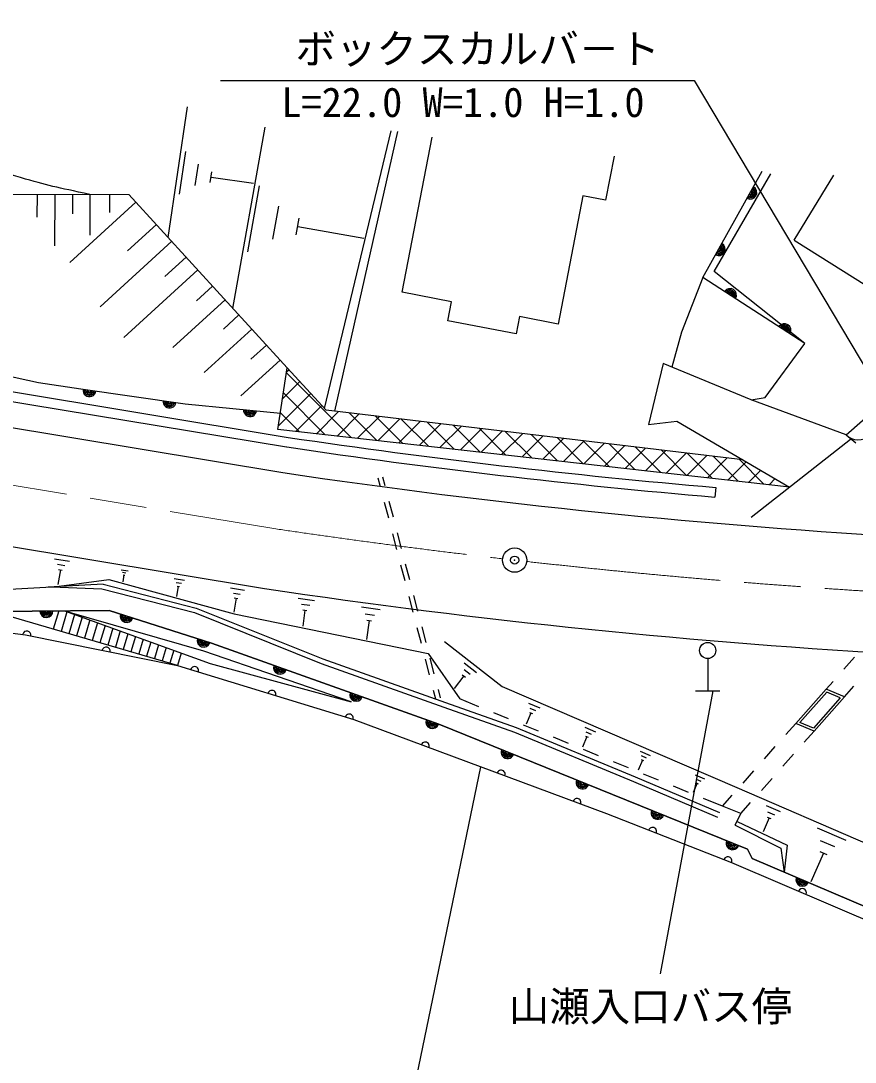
# Model space of a CAD drawing. Units: millimetres, scale not verified. Extents: x 40000 to 680000, y 20000 to 380000.
# Drawn here: x 336152 to 387700, y 259505 to 323817 of the extents above; entities that cross this region are included whole.
import ezdxf
from ezdxf.enums import TextEntityAlignment as Align

# ---------------------------------------------------------------- set-up
doc = ezdxf.new("R2010")
doc.units = ezdxf.units.MM
doc.header["$LTSCALE"] = 1000
doc.header["$PDMODE"] = 32
doc.header["$PDSIZE"] = 500
doc.linetypes.add('CHAIN', pattern=[18.5, 12, -1.5, 3.5, -1.5])
for name, color, linetype, lineweight in [('S-BGD', 7, 'Continuous', 25), ('S-BMK', 2, 'CHAIN', 13), ('S-BMK-SRVR', 3, 'Continuous', 25), ('S-STR-STRC', 7, 'Continuous', 25)]:
    doc.layers.add(name, color=color, linetype=linetype, lineweight=lineweight)
doc.styles.add('ＭＳ ゴシック', font='')
doc.styles.get('ＭＳ ゴシック').set_extended_font_data('MS Gothic')

msp = doc.modelspace()

# ---------------------------------------------------------------- linework, layer by layer
at = {"layer": 'S-BGD'}
for p, q in [((348486, 320123), (377747, 320123)), ((377747, 320123), (394704, 291680)), ((345260, 310433), (346454, 318512)), ((349254, 306058), (351242, 317242)), ((354918, 299884), (359026, 317023)), ((355549, 299715), (359447, 316979)), ((345960, 313117), (346347, 315740)), ((346931, 313644), (347125, 314955)), ((347854, 313842), (347951, 314498)), ((347902, 314170), (350525, 313783)), ((383923, 310271), (386375, 314288)), ((350181, 309560), (350905, 313635)), ((337153, 313107), (337150, 311686)), ((338248, 313105), (338242, 309912)), ((343261, 312623), (339177, 308895)), ((339344, 313103), (339341, 311894)), ((340422, 313101), (340417, 310573)), ((341639, 313098), (341637, 311981)), ((387134, 298251), (403436, 312559)), ((351720, 310338), (352082, 312375)), ((353169, 310605), (353350, 311624)), ((344530, 311233), (342747, 309605)), ((353259, 311115), (357334, 310391)), ((345473, 310199), (341045, 306157)), ((346362, 309226), (345056, 308034)), ((347087, 308431), (342513, 304256)), ((347999, 307433), (347004, 306524)), ((348770, 306588), (345534, 303633)), ((349627, 305650), (348670, 304776)), ((350417, 304784), (347470, 302095)), ((351321, 303794), (350358, 302915)), ((352167, 302867), (349749, 300660)), ((352576, 302134), (352713, 302271)), ((328056, 302167), (352674, 298091)), ((352566, 302070), (356557, 298079)), ((327958, 301575), (352576, 297499)), ((352324, 300468), (353392, 301536)), ((352072, 298801), (354071, 300801)), ((352380, 300841), (354963, 298258)), ((327697, 299996), (352333, 295918)), ((353147, 298463), (354750, 300066)), ((352194, 299613), (353370, 298438)), ((354418, 298320), (355785, 299687)), ((355689, 298176), (357049, 299536)), ((356442, 299608), (358151, 297899)), ((356960, 298033), (358313, 299386)), ((358047, 299417), (359745, 297719)), ((358231, 297890), (359576, 299235)), ((359502, 297747), (360840, 299085)), ((359652, 299226), (361339, 297540)), ((360773, 297604), (362104, 298934)), ((361258, 299035), (362932, 297360)), ((362044, 297460), (363368, 298784)), ((362863, 298844), (364526, 297181)), ((363315, 297317), (364631, 298633)), ((364468, 298653), (366120, 297001)), ((364586, 297174), (365895, 298483)), ((366074, 298462), (367714, 296822)), ((365857, 297031), (367159, 298332)), ((367128, 296888), (368423, 298182)), ((367679, 298271), (369307, 296642)), ((368399, 296744), (369686, 298032)), ((369284, 298079), (370901, 296463)), ((369670, 296601), (370950, 297881)), ((370890, 297888), (372495, 296283)), ((381265, 293156), (387412, 297973)), ((387134, 298251), (387742, 297764)), ((370941, 296458), (372214, 297731)), ((372212, 296315), (373478, 297580)), ((372495, 297697), (374089, 296103)), ((373483, 296172), (374741, 297430)), ((374100, 297506), (375683, 295924)), ((374754, 296028), (376005, 297279)), ((375706, 297315), (377276, 295744)), ((376025, 295885), (377269, 297129)), ((377311, 297124), (378870, 295565)), ((377296, 295742), (378533, 296978)), ((378567, 295599), (379797, 296828)), ((378916, 296933), (380464, 295385)), ((379838, 295456), (380973, 296590)), ((380522, 296742), (382058, 295206)), ((381109, 295312), (381866, 296069)), ((358374, 295032), (358235, 295563)), ((358664, 295108), (358525, 295639)), ((382380, 295169), (382759, 295547)), ((379088, 295001), (379037, 294403)), ((358879, 293097), (358626, 294064)), ((359169, 293173), (358917, 294140)), ((326513, 292844), (351207, 288755)), ((359384, 291162), (359132, 292129)), ((359674, 291238), (359422, 292205)), ((338241, 290598), (339152, 290447)), ((338419, 290257), (338874, 290181)), ((359889, 289227), (359637, 290194)), ((360180, 289302), (359927, 290270)), ((338596, 289915), (338445, 289005)), ((338482, 289934), (338710, 289897)), ((342355, 289917), (342779, 289847)), ((342438, 289758), (342649, 289723)), ((342520, 289599), (342450, 289175)), ((342467, 289608), (342573, 289590)), ((341234, 289022), (337850, 288849)), ((345633, 289374), (346268, 289269)), ((345757, 289136), (346074, 289084)), ((345881, 288898), (345775, 288263)), ((345801, 288911), (345960, 288885)), ((349116, 288797), (349975, 288655)), ((349283, 288476), (349712, 288404)), ((349450, 288154), (349308, 287295)), ((349343, 288172), (349558, 288136)), ((353295, 288164), (354298, 288026)), ((360395, 287292), (360142, 288259)), ((360685, 287367), (360432, 288335)), ((353499, 287795), (354001, 287726)), ((357193, 287626), (358351, 287466)), ((345839, 284004), (334437, 287337)), ((338495, 287374), (338160, 286249)), ((339001, 287324), (338640, 286108)), ((339473, 287154), (339120, 285968)), ((339944, 286984), (339600, 285828)), ((353704, 287426), (353566, 286422)), ((353579, 287443), (353830, 287408)), ((357430, 287200), (358008, 287120)), ((340415, 286814), (340080, 285687)), ((340886, 286644), (340559, 285547)), ((341357, 286474), (341039, 285407)), ((341828, 286304), (341519, 285267)), ((357666, 286774), (357506, 285616)), ((357521, 286794), (357810, 286754)), ((360900, 285356), (360647, 286324)), ((361190, 285432), (360938, 286400)), ((342299, 286134), (341999, 285126)), ((342770, 285964), (342479, 284986)), ((343241, 285794), (342959, 284846)), ((343712, 285624), (343442, 284717)), ((344183, 285454), (343922, 284574)), ((344654, 285284), (344401, 284432)), ((345125, 285114), (344880, 284289)), ((345596, 284944), (345359, 284147)), ((346068, 284774), (345839, 284004)), ((361405, 283421), (361153, 284389)), ((361696, 283497), (361443, 284465)), ((378589, 284429), (378589, 282429)), ((386994, 283767), (387657, 284516)), ((363533, 283760), (363916, 283461)), ((363541, 284165), (364307, 283567)), ((363525, 283355), (362927, 282590)), ((363429, 283430), (363621, 283281)), ((385908, 282542), (386331, 283019)), ((361797, 281922), (361658, 282454)), ((362087, 281998), (361948, 282530)), ((375666, 264969), (378933, 282429)), ((377839, 282429), (379339, 282429)), ((385908, 282542), (384034, 280426)), ((385949, 282362), (384285, 280483)), ((387030, 282069), (385908, 282542)), ((386779, 282012), (385949, 282362)), ((387030, 282069), (387613, 282728)), ((364439, 281459), (363265, 281939)), ((386779, 282012), (385115, 280133)), ((387030, 282069), (385156, 279953)), ((366290, 280703), (365365, 281081)), ((367668, 281069), (367369, 280374)), ((367520, 281682), (368216, 281382)), ((367581, 281106), (367755, 281031)), ((367594, 281375), (367942, 281225)), ((383425, 279738), (384034, 280426)), ((385156, 279953), (384034, 280426)), ((385115, 280133), (384285, 280483)), ((368142, 279946), (367216, 280325)), ((370990, 280186), (371646, 279904)), ((371060, 279897), (371388, 279756)), ((384556, 279277), (385156, 279953)), ((369993, 279190), (369068, 279568)), ((371130, 279608), (370847, 278952)), ((371048, 279643), (371212, 279572)), ((371845, 278434), (370919, 278812)), ((374420, 278708), (375038, 278442)), ((382098, 278241), (382761, 278990)), ((383230, 277780), (383893, 278528)), ((373696, 277678), (372771, 278056)), ((374552, 278163), (374286, 277546)), ((374474, 278197), (374629, 278130)), ((374486, 278436), (374795, 278303)), ((375548, 276921), (374622, 277299)), ((377812, 277246), (378391, 276997)), ((380772, 276744), (381435, 277493)), ((377935, 276736), (377685, 276157)), ((377862, 276767), (378007, 276704)), ((377873, 276991), (378163, 276866)), ((381904, 276283), (382567, 277031)), ((377399, 276165), (376474, 276543)), ((379499, 275307), (380109, 275995)), ((379499, 275307), (378325, 275787)), ((380641, 274857), (379499, 275307)), ((380641, 274857), (381241, 275534)), ((382197, 275354), (383059, 274981)), ((380295, 274137), (380641, 274857)), ((382271, 274639), (382487, 274545)), ((382288, 274973), (382719, 274786)), ((382379, 274592), (382006, 273730)), ((385358, 273987), (387130, 273220)), ((385545, 273204), (386431, 272821)), ((385733, 272422), (384966, 270649)), ((385511, 272518), (385954, 272326))]:
    msp.add_line(p, q, dxfattribs=at)
for points in [[(372806, 315450), (372284, 312737), (370866, 313010), (369343, 305090), (366964, 305548), (366758, 304477), (362543, 305287), (362769, 306464), (359722, 307050), (361563, 316624)], [(384584, 303898), (378289, 307967), (381963, 314527)], [(384584, 303898), (378980, 308342), (382484, 314376)], [(292593, 304955), (299833, 311529), (310528, 312233), (322839, 313133), (342828, 313096), (352613, 302379)], [(383923, 310271), (390583, 306097), (392525, 309197), (393605, 308520), (396376, 312942)], [(378289, 307967), (376974, 304594), (376368, 302430)], [(300285, 304785), (300196, 305717), (308579, 305492), (315335, 304996), (323238, 304240), (327725, 303561), (337246, 301475), (339854, 301083), (346297, 300170), (352191, 299590)], [(300285, 304785), (300196, 305717), (308579, 305492), (315335, 304996), (323238, 304240), (327725, 303561), (337246, 301475), (339854, 301083), (346297, 300170), (352191, 299590)], [(381269, 300420), (382138, 300550), (384584, 303898)], [(383651, 295026), (352039, 298588), (352613, 302379)], [(380762, 296713), (355016, 299778), (352613, 302379)], [(387134, 298251), (381269, 300420), (375830, 302650), (374931, 298894), (376691, 299090), (383651, 295026)], [(404630, 262156), (381338, 272088), (381046, 272651), (361968, 280374), (347938, 285376), (341613, 287402), (334437, 287337), (326715, 288296), (319137, 289057), (313607, 289595), (296802, 290672), (285590, 290788), (274486, 290176), (265888, 289390), (253234, 286995), (244695, 284685), (235737, 281382), (223686, 276073)], [(223686, 276073), (235737, 281382), (244695, 284685), (253234, 286995), (265888, 289390), (274486, 290176), (285590, 290788), (296802, 290672), (313607, 289595), (319137, 289057), (326715, 288296), (334437, 287337), (341613, 287402), (347938, 285376), (361968, 280374), (381046, 272651), (381338, 272088), (404630, 262156)], [(215705, 270293), (222162, 274159), (230323, 277760), (236175, 280393), (242761, 282803), (250650, 285192), (259685, 287369), (270867, 289049), (285265, 289778), (299721, 289632), (317675, 288321), (336444, 285902), (345839, 284004)], [(333677, 288548), (334721, 288679), (338063, 288861), (341159, 288731)], [(338204, 288855), (341584, 289309), (349333, 287185), (361312, 284737), (363265, 281939)], [(341234, 289022), (346978, 287553), (354808, 284417), (362387, 281712), (366760, 280174), (374113, 277120), (379319, 274920)], [(341159, 288731), (346885, 287268), (354702, 284136), (362287, 281429), (366653, 279894), (373997, 276843), (379202, 274643)], [(338856, 287377), (347852, 284130), (356564, 281765)], [(356564, 281765), (347469, 284895), (339020, 287318)], [(362331, 285491), (365886, 282713), (380391, 276461), (396567, 269466), (414637, 261568)], [(345839, 284004), (356724, 280666), (372346, 274863), (380066, 271844), (389443, 267831), (402397, 262380)], [(380295, 274137), (383106, 272725), (383313, 271236)], [(380410, 274377), (383491, 272914), (383313, 271236)]]:
    msp.add_lwpolyline(points, dxfattribs=at)
msp.add_circle((378589, 284929), 500, dxfattribs=at)
for centre, radius, start, end in [((381223, 313206), 400, 240.75233, 60.75233), ((381223, 313206), 320, 240.75233, 60.75233), ((381223, 313206), 240, 240.75233, 60.75233), ((381223, 313206), 160, 240.75233, 60.75233), ((381223, 313206), 100, 240.75233, 60.75233), ((379269, 309716), 400, 240.75233, 60.75233), ((379269, 309716), 320, 240.75233, 60.75233), ((379269, 309716), 240, 240.75233, 60.75233), ((379269, 309716), 160, 240.75233, 60.75233), ((379269, 309716), 100, 240.75233, 60.75233), ((379965, 306883), 400, 327.12102, 147.12102), ((379965, 306883), 320, 327.12102, 147.12102), ((379965, 306883), 240, 327.12102, 147.12102), ((379965, 306883), 160, 327.12102, 147.12102), ((379965, 306883), 100, 327.12102, 147.12102), ((383325, 304712), 400, 327.12102, 147.12102), ((383325, 304712), 320, 327.12102, 147.12102), ((383325, 304712), 240, 327.12102, 147.12102), ((383325, 304712), 160, 327.12102, 147.12102), ((383325, 304712), 100, 327.12102, 147.12102), ((340392, 301007), 400, 171.93486, 351.93486), ((340392, 301007), 320, 171.93486, 351.93486), ((340392, 301007), 240, 171.93486, 351.93486), ((340392, 301007), 160, 171.93486, 351.93486), ((340392, 301007), 100, 171.93486, 351.93486), ((345342, 300306), 400, 171.93486, 351.93486), ((345342, 300306), 320, 171.93486, 351.93486), ((345342, 300306), 240, 171.93486, 351.93486), ((345342, 300306), 160, 171.93486, 351.93486), ((345342, 300306), 100, 171.93486, 351.93486), ((350313, 299775), 400, 174.37938, 354.37938), ((350313, 299775), 320, 174.37938, 354.37938), ((350313, 299775), 240, 174.37938, 354.37938), ((350313, 299775), 160, 174.37938, 354.37938), ((350313, 299775), 100, 174.37938, 354.37938), ((387891, 299032), 1088, 225.91753, 36.62716), ((415659, 722007), 428570, 261.54888, 265.10492), ((415659, 722007), 429170, 261.54888, 265.10492), ((415659, 722007), 430770, 261.54645, 266.82457), ((415659, 722007), 438020, 261.53858, 266.8152), ((337735, 287367), 400, 180.51706, 0.51706), ((337735, 287367), 320, 180.51706, 0.51706), ((337735, 287367), 240, 180.51706, 0.51706), ((337735, 287367), 160, 180.51706, 0.51706), ((337735, 287367), 100, 180.51706, 0.51706), ((342682, 287060), 400, 162.24096, 342.24096), ((342682, 287060), 320, 162.24096, 342.24096), ((342682, 287060), 240, 162.24096, 342.24096), ((342682, 287060), 160, 162.24096, 342.24096), ((342682, 287060), 100, 162.24096, 342.24096), ((336527, 285885), 250, 348.57996, 168.57996), ((347444, 285534), 400, 162.24096, 342.24096), ((347444, 285534), 320, 162.24096, 342.24096), ((347444, 285534), 240, 162.24096, 342.24096), ((347444, 285534), 160, 162.24096, 342.24096), ((347444, 285534), 100, 162.24096, 342.24096), ((341428, 284895), 250, 348.57996, 168.57996), ((346884, 283683), 250, 342.95138, 162.95138), ((352159, 283871), 400, 160.37582, 340.37582), ((352159, 283871), 320, 160.37582, 340.37582), ((352159, 283871), 240, 160.37582, 340.37582), ((352159, 283871), 160, 160.37582, 340.37582), ((352159, 283871), 100, 160.37582, 340.37582), ((351664, 282218), 250, 342.95138, 162.95138), ((356868, 282192), 400, 160.37582, 340.37582), ((356868, 282192), 320, 160.37582, 340.37582), ((356868, 282192), 240, 160.37582, 340.37582), ((356868, 282192), 160, 160.37582, 340.37582), ((356868, 282192), 100, 160.37582, 340.37582), ((356444, 280752), 250, 342.95138, 162.95138), ((361578, 280513), 400, 160.37582, 340.37582), ((361578, 280513), 320, 160.37582, 340.37582), ((361578, 280513), 240, 160.37582, 340.37582), ((361578, 280513), 160, 160.37582, 340.37582), ((361578, 280513), 100, 160.37582, 340.37582), ((361137, 279027), 250, 339.62118, 159.62118), ((366219, 278653), 400, 157.96298, 337.96298), ((366219, 278653), 320, 157.96298, 337.96298), ((366219, 278653), 240, 157.96298, 337.96298), ((366219, 278653), 160, 157.96298, 337.96298), ((366219, 278653), 100, 157.96298, 337.96298), ((365824, 277285), 250, 339.62118, 159.62118), ((370853, 276777), 400, 157.96298, 337.96298), ((370853, 276777), 320, 157.96298, 337.96298), ((370853, 276777), 240, 157.96298, 337.96298), ((370853, 276777), 160, 157.96298, 337.96298), ((370853, 276777), 100, 157.96298, 337.96298), ((370511, 275544), 250, 339.62118, 159.62118), ((375488, 274901), 400, 157.96298, 337.96298), ((375488, 274901), 320, 157.96298, 337.96298), ((375488, 274901), 240, 157.96298, 337.96298), ((375488, 274901), 160, 157.96298, 337.96298), ((375488, 274901), 100, 157.96298, 337.96298), ((375180, 273755), 250, 338.6475, 158.6475), ((380123, 273025), 400, 157.96298, 337.96298), ((380123, 273025), 320, 157.96298, 337.96298), ((380123, 273025), 240, 157.96298, 337.96298), ((380123, 273025), 160, 157.96298, 337.96298), ((380123, 273025), 100, 157.96298, 337.96298), ((379836, 271934), 250, 338.6475, 158.6475), ((384437, 270766), 400, 156.90749, 336.90749), ((384437, 270766), 320, 156.90749, 336.90749), ((384437, 270766), 240, 156.90749, 336.90749), ((384437, 270766), 160, 156.90749, 336.90749), ((384437, 270766), 100, 156.90749, 336.90749), ((384436, 269974), 250, 336.8253, 156.8253)]:
    msp.add_arc(centre, radius, start, end, dxfattribs=at)
msp.add_open_spline([(340422, 313101), (338387, 313512), (337791, 313661), (336134, 314131), (333707, 314819), (332445, 315503), (330065, 316339), (328446, 316909), (327551, 317264), (325909, 317765), (323842, 318397), (322670, 318708), (320571, 319226), (318222, 319806), (316890, 320065), (314519, 320548), (312419, 320975), (311222, 321115), (309128, 321574), (306830, 322077), (305407, 322085), (303320, 323173), (302870, 323408), (302677, 323486), (302190, 323817)], degree=3, knots=[0, 0, 0, 0, 1, 1, 1, 2, 2, 2, 3, 3, 3, 4, 4, 4, 5, 5, 5, 6, 6, 6, 7, 7, 7, 8, 8, 8, 8], dxfattribs=at)
at = {"layer": 'S-BMK'}
msp.add_line((327125, 296543), (351789, 292460), dxfattribs=at)
for start, end in [(261.54263, 263.42268), (263.62059, 266.82002)]:
    msp.add_arc((415659, 722007), 434270, start, end, dxfattribs=at)
at = {"layer": 'S-BMK-SRVR'}
msp.add_circle((366661, 290510), 750, dxfattribs=at)
msp.add_point((366661, 290510), dxfattribs=at)
at = {"layer": 'S-STR-STRC'}
msp.add_line((356420, 238400), (364564, 277753), dxfattribs=at)

# ---------------------------------------------------------------- texts
at = {"layer": 'S-BGD', "style": 'ＭＳ ゴシック'}
for s, p in [('ボックスカルバ－ト', (353122, 320623)), ('山瀬入口バス停', (366299, 261483))]:
    msp.add_text(s, height=1833, dxfattribs=at).set_placement(p, align=Align.BOTTOM_LEFT)
msp.add_text('L=22.0 W=1.0 H=1.0', height=1833, dxfattribs=at).set_placement((352242, 319708), align=Align.TOP_LEFT)

doc.saveas('drawing.dxf')
